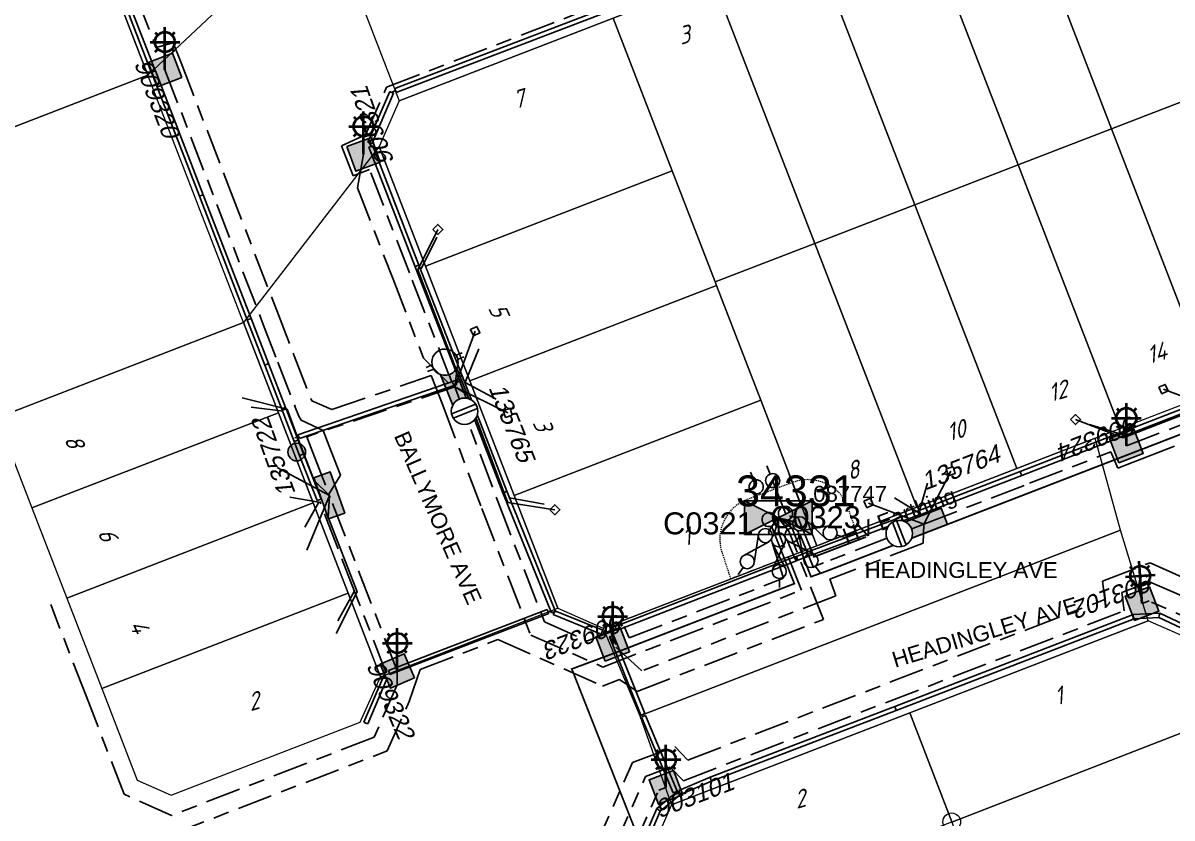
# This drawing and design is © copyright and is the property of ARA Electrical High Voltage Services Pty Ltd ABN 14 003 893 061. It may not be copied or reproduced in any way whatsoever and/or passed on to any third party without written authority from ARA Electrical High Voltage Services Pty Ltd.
# Model space of a CAD drawing. Header units: metres. Extents: x 310412 to 311596, y 6269899 to 6270937.
# Drawn here: x 310545.1 to 310675.7, y 6270097.6 to 6270187.9 of the extents above; entities that cross this region are included whole.
import ezdxf
from ezdxf.enums import TextEntityAlignment as Align

# ---------------------------------------------------------------- set-up
doc = ezdxf.new("R2010")
doc.units = ezdxf.units.M
for name, pattern in [('Cable Exist UG', [8.2, 4, -1.2, 1.8, -1.2]), ('HIDDEN', [0.375, 0.25, -0.125]), ('HIDDEN2', [0.1875, 0.125, -0.0625])]:
    doc.linetypes.add(name, pattern=pattern)
doc.layers.get('0').update_dxf_attribs({"color": 6})
for name, color, linetype, lineweight in [('Cadastre Land Parcels_SP_EXT', 9, 'Continuous', 5), ('Cadastre Other Property_SP_EXT', 9, 'HIDDEN', 5), ('Cadastre Roads_SP_EXT', 9, 'Continuous', 5)]:
    doc.layers.add(name, color=color, linetype=linetype, lineweight=lineweight)
for name, color, linetype in [('Duct_SP_EXT', 7, 'Continuous'), ('Equip_HV_EXT', 7, 'Continuous'), ('Equip_LV_EXT', 7, 'Continuous'), ('Equip_SP_SL_EXT', 7, 'Continuous'), ('Mains_HV_EXT', 7, 'Continuous'), ('Mains_LV_EXT', 7, 'Continuous'), ('Notes_HV_MISC', 7, 'Continuous'), ('Notes_LV_MISC', 7, 'Continuous'), ('Services_SP_EXT', 7, 'Continuous'), ('Sub_SP_EXT', 7, 'Continuous'), ('SupportsOH_SP_TR_HV_LV_SL_EXT', 7, 'Continuous'), ('SupportsUG_SP_LV_EXT', 7, 'Continuous'), ('SupportsUG_SP_LV_SL_EXT', 7, 'Continuous'), ('Trench_SP_EXT', 7, 'Continuous')]:
    doc.layers.add(name, color=color, linetype=linetype)
doc.styles.add('ARIAL', font='arial.ttf', dxfattribs={"height": 2})
doc.styles.add('COLUMN_LABEL', font='arial.ttf')
doc.styles.add('iecARIAL', font='arial.ttf', dxfattribs={"height": 2})
doc.styles.add('ISOCP ITALIC', font='isocp.shx', dxfattribs={"oblique": 20})
doc.styles.add('POLE_LABEL', font='arial.ttf')
doc.styles.get("Standard").update_dxf_attribs({"font": 'arial.ttf'})
doc.styles.add('SWITCH_LABEL', font='arial.ttf', dxfattribs={"height": 2.5})
doc.linetypes.add('Cable E UG', pattern='A,6,-0.5,["E",Standard,S=1.7,R=0,X=0.5,Y=-1],-2.9', length=9.4)

# ---------------------------------------------------------------- blocks, each defined once
blk = doc.blocks.new('SUB_PADMOUNT_EXT')
for points in [[(0, 0), (-3.84, 1.92), (-3.84, -1.92)], [(0, 0), (3.84, 1.92), (3.84, -1.92)]]:
    blk.add_hatch(color=256).paths.add_polyline_path(points)
for p, q in [((3.84, 1.92), (-3.84, -1.92)), ((-3.84, 1.92), (3.84, -1.92))]:
    blk.add_line(p, q)
blk.add_lwpolyline([(-3.84, -1.92), (3.84, -1.92), (3.84, 1.92), (-3.84, 1.92)], close=True)
for tag, height, flags, p in [('ASSET_NUM', 3.5, 8, (2, 2)), ('STREET_CODE', 0.2, 9, (1.5, 0)), ('CONSTRUCTED_VOLTAGE', 0.2, 9, (1.5, -0.2)), ('OPERATING_VOLTAGE', 0.2, 9, (1.5, -0.6)), ('ORIENTATION', 0.2, 9, (1.5, -0.8)), ('OWNED_BY', 0.2, 9, (1.5, -1)), ('OPERATED_BY', 0.2, 9, (1.5, -1.2)), ('NO_PHASES', 0.2, 9, (1.5, -0.4)), ('MAINTAINED_BY', 0.2, 9, (1.5, -1.4)), ('SECONDARY_VOLTAGE', 0.2, 9, (1.5, -1.6)), ('STATE', 0.2, 9, (1.5, -1.8)), ('SUBSTATION_TYPE', 0.2, 9, (1.5, -2.2)), ('PARENT', 0.2, 9, (1.5, -2)), ('USAGE', 0.2, 9, (1.5, -2.4)), ('LEGEND', 0.2, 9, (1.5, -2.6)), ('STREETNAME', 0.2, 9, (1.5, -3)), ('SUBURB', 0.2, 9, (1.5, -3.2)), ('Z', 0.2, 1, (1.5, -3.6)), ('LOCATION', 0.2, 9, (1.5, -2.8)), ('NOTES', 0.2, 9, (1.5, -3.4))]:
    blk.add_attdef(tag, text='', height=height, dxfattribs=dict(flags=flags)).set_placement(p, align=Align.MIDDLE_LEFT)
blk = doc.blocks.new('COLUMN_EXT')
blk.add_hatch(color=256).paths.add_polyline_path([(-1.49, 1.48), (-1.49, -1.49), (1.48, -1.49), (1.48, 1.48)])
blk.add_lwpolyline([(-1.49, -1.49), (1.48, -1.49), (1.48, 1.48), (-1.49, 1.48)], close=True)
at = {"style": 'COLUMN_LABEL', "oblique": 15, "flags": 8}
blk.add_attdef('ASSET_NUM', text='', height=2, rotation=180, dxfattribs=at).set_placement((2, 2), align=Align.MIDDLE_LEFT)
at = {"flags": 9}
for tag, style, p in [('STRUCTURE_PLANT_NUMBER', 'POLE_LABEL', (1.81, 0.03)), ('STREET_CODE', 'COLUMN_LABEL', (1.81, -0.2))]:
    blk.add_attdef(tag, text='', height=0.2, dxfattribs=dict(at, style=style)).set_placement(p, align=Align.MIDDLE_LEFT)
for tag, p in [('COLUMN_TYPE', (1.81, -0.4)), ('OWNED_BY', (1.81, -0.6)), ('STATE', (1.81, -0.8)), ('USAGE', (1.81, -1)), ('LEGEND', (1.81, -1.2)), ('LOCATION', (1.81, -1.4)), ('STREETNAME', (1.81, -1.6)), ('SUBURB', (1.81, -1.8)), ('NOTES', (1.81, -2))]:
    blk.add_attdef(tag, text='', height=0.2, dxfattribs=at).set_placement(p, align=Align.MIDDLE_LEFT)
at = {"flags": 1}
blk.add_attdef('Z', (1.81, -2.35), '', height=0.2, dxfattribs=at)
blk = doc.blocks.new('PILLAR_EXT')
blk.add_hatch(color=256).paths.add_polyline_path([(-2.475, 0.99), (-2.475, -0.99), (2.475, -0.99), (2.475, 0.99)])
blk.add_lwpolyline([(-2.475, -0.99), (2.475, -0.99), (2.475, 0.99), (-2.475, 0.99)], close=True)
at = {"style": 'ARIAL', "oblique": 15, "flags": 8}
blk.add_attdef('ASSET_NUM', (1.5, 3.5), '', height=2, dxfattribs=at)
for tag, p, flags in [('OWNED_BY', (0, -0.2), 9), ('STATE', (0, -0.4), 9), ('SUPPORT_TYPE', (0, -0.6), 9), ('USAGE', (0, -0.8), 9), ('LEGEND', (0, -1), 9), ('LOCATION', (0, -1.2), 9), ('NOTES', (0, -1.4), 9), ('STREETNAME', (0, -1.8), 9), ('SUBURB', (0, -2), 1), ('PARENT', (0, -1.6), 9)]:
    blk.add_attdef(tag, p, '', height=0.2, dxfattribs=dict(flags=flags))
blk = doc.blocks.new('SL_LANTERN_EXT')
at = {"lineweight": 40}
for p, q in [((-1.46, 5.68), (-1.06, 5.28)), ((0, 1.97), (0, 6.47)), ((1.46, 5.68), (1.06, 5.28)), ((-2.25, 4.22), (2.25, 4.22)), ((-1.46, 2.76), (-1.06, 3.16)), ((0, 0), (0, 2.72)), ((1.46, 2.76), (1.06, 3.16))]:
    blk.add_line(p, q, dxfattribs=at)
blk.add_circle((0, 4.22), 1.5, dxfattribs=at)
at = {"style": 'iecARIAL', "flags": 9}
blk.add_attdef('ASSET_NUM', (1.5, 1.5), '', height=2.5, dxfattribs=at)
for tag, p, height, flags in [('OPERATING_VOLTAGE', (0.98, -1.65), 0.2, 9), ('ORIENTATION', (0.98, -1.85), 0.2, 9), ('CONSTRUCTED_VOLTAGE', (0.98, -0.65), 0.2, 9), ('CONTROL_TYPE', (0.98, -0.85), 0.2, 9), ('LANTERN_PURPOSE', (0.98, -1.05), 0.2, 9), ('LANTERN_TYPE', (0.98, -1.25), 0.2, 9), ('NO_PHASES', (0.98, -1.45), 0.2, 9), ('LNUMBER', (2.18, -3.25), 2.5, 8), ('OWNED_BY', (0.98, -2.05), 0.2, 9), ('STATE', (0.98, -2.25), 0.2, 9), ('USAGE', (0.98, -2.45), 0.2, 9), ('CEXIST', (0.98, -2.65), 0.2, 9), ('CNEW', (0.98, -2.85), 0.2, 9), ('CNUMBER', (0.98, -3.05), 0.2, 9), ('CREMOVE', (0.98, -3.25), 0.2, 9), ('CREPLACE', (0.98, -3.45), 0.2, 9), ('LKINGHEIGHT', (0.98, -3.65), 0.2, 9), ('LBRACKET', (0.98, -3.85), 0.2, 9), ('LBRACKETVOCAB', (0.98, -4.05), 0.2, 9), ('LCATEGORY', (0.98, -4.25), 0.2, 9), ('LCHARGE1', (0.98, -4.45), 0.2, 9), ('LCHARGE1PERCENT', (0.98, -4.65), 0.2, 9), ('LCHARGE2', (0.98, -4.85), 0.2, 9), ('LCHARGE2PERCENT', (0.98, -5.05), 0.2, 9), ('LCHARGE3', (0.98, -5.25), 0.2, 9), ('LCHARGE3PERCENT', (0.98, -5.45), 0.2, 9), ('LEXIST', (0.98, -5.65), 0.2, 9), ('LLAMP', (0.98, -5.85), 0.2, 9), ('LLAMPVOCAB', (0.98, -6.05), 0.2, 9), ('LMAST', (0.98, -6.25), 0.2, 9), ('LMASTVOCAB', (0.98, -6.45), 0.2, 9), ('LNEW', (0.98, -6.65), 0.2, 9), ('LANTNUMBER', (0.98, -6.85), 0.2, 9), ('LOUTREACH', (0.98, -7.25), 0.2, 9), ('LOUTREACHVOCAB', (0.98, -7.45), 0.2, 9), ('LRATECODE', (0.98, -7.65), 0.2, 9), ('LREMOVE', (0.98, -7.85), 0.2, 9), ('LREPLACE', (0.98, -8.05), 0.2, 9), ('LTYPE', (0.98, -8.25), 0.2, 9), ('LTYPEVOCAB', (0.98, -8.45), 0.2, 9), ('LEGEND', (0.98, -8.65), 0.2, 9), ('LOCATION', (0.98, -8.85), 0.2, 9), ('STREETNAME', (0.98, -9.25), 0.2, 9), ('SUBURB', (0.98, -9.45), 0.2, 1), ('NOTES', (0.98, -9.05), 0.2, 9)]:
    blk.add_attdef(tag, p, '', height=height, dxfattribs=dict(flags=flags))
blk = doc.blocks.new('CCP_EXT')
at = {"flags": 9}
for tag, p in [('LEGEND', (0, -1.4)), ('STATE', (0, -1.8)), ('LIFE_SUPPORT', (0, -1.6)), ('NOTES', (0, -2))]:
    blk.add_attdef(tag, text='', height=0.2, dxfattribs=at).set_placement(p, align=Align.MIDDLE_LEFT)
blk.add_wipeout([(0, 0.57), (0.57, 0), (0, -0.57), (-0.57, 0)])
blk.add_lwpolyline([(-0.57, 0), (0, 0.57), (0.57, 0), (0, -0.57), (-0.57, 0)])
at = {"flags": 1}
blk.add_attdef('Z', (0, 0), '', height=0.2, dxfattribs=at)
at = {"flags": 9}
for tag, p in [('CCP_TYPE', (0, 0)), ('CONSTRUCTED_VOLTAGE', (0, -0.2)), ('OPERATING_VOLTAGE', (0, -0.6)), ('ORIENTATION', (0, -0.8)), ('OWNED_BY', (0, -1)), ('NO_PHASES', (0, -0.4)), ('USAGE', (0, -1.2))]:
    blk.add_attdef(tag, text='', height=0.2, dxfattribs=at).set_placement(p, align=Align.MIDDLE_LEFT)
blk = doc.blocks.new('POLE_EXT')
blk.add_hatch(color=256).paths.add_polyline_path([(-1, 0, 1), (1, 0, 1)])
blk.add_lwpolyline([(-1, 0, 1), (1, 0, 1)], format="xyb", close=True)
for tag, height, flags, p in [('pNumber', 2.5, 8, (-17.84, 2.07)), ('OWNED_BY', 0.2, 9, (1.35, -0.4)), ('SPECIAL_USE', 0.2, 9, (1.35, -0.8)), ('STATE', 0.2, 9, (1.35, -1)), ('cLV', 0.2, 9, (1.35, -1.4)), ('PARENT', 0.2, 9, (1.35, -0.6)), ('USAGE', 0.2, 9, (1.35, -1.2)), ('hDepth', 0.2, 9, (1.35, -1.6)), ('hDia', 0.2, 9, (1.35, -1.8)), ('cHV', 0.2, 9, (1.35, -2)), ('LBRACKET', 0.2, 9, (1.35, -2.2)), ('LExisting', 0.2, 9, (1.35, -2.4)), ('LANTNUMBER', 0.2, 9, (1.35, -2.6)), ('cLinedev', 0.2, 9, (1.35, -3.4)), ('pExisting', 0.2, 9, (1.35, -3.8)), ('LOther', 0.2, 9, (1.35, -2.8)), ('LRemove', 0.2, 9, (1.35, -3)), ('LEGEND', 0.2, 9, (1.35, -3.2)), ('LOCATION', 0.2, 9, (1.35, -3.6)), ('PFNUMBER', 0.2, 9, (1.35, -4)), ('pFooting', 0.2, 9, (1.35, -4.4)), ('pNew', 0.2, 9, (1.35, -4.6)), ('pRelocate', 0.2, 9, (1.35, -5)), ('pRemove', 0.2, 9, (1.35, -5.2)), ('NEWPFNUMBER', 0.2, 9, (1.35, -4.2)), ('pReplace', 0.2, 9, (1.35, -5.4)), ('pStay', 0.2, 9, (1.35, -5.6)), ('pType', 0.2, 9, (1.35, -5.8)), ('cspan', 0.2, 9, (1.35, -6)), ('STREETNAME', 0.2, 9, (1.35, -6.2)), ('SUBURB', 0.2, 9, (1.35, -6.4)), ('NOTES', 0.2, 9, (1.35, -6.6)), ('OPERATED_BY', 0.2, 9, (1.36, -7.01)), ('MAINTAINED_BY', 0.2, 9, (1.36, -6.81))]:
    blk.add_attdef(tag, text='', height=height, dxfattribs=dict(flags=flags)).set_placement(p, align=Align.MIDDLE_LEFT)
at = {"style": 'POLE_LABEL', "oblique": 15, "flags": 9}
blk.add_attdef('ASSET_NUM', text='', height=2, dxfattribs=at).set_placement((2, 2), align=Align.MIDDLE_LEFT)
at = {"style": 'POLE_LABEL', "flags": 9}
for tag, p in [('STRUCTURE_PLANT_NUMBER', (1.35, 0.03)), ('STREET_CODE', (1.35, -0.2))]:
    blk.add_attdef(tag, text='', height=0.2, dxfattribs=at).set_placement(p, align=Align.MIDDLE_LEFT)
at = {"flags": 1}
blk.add_attdef('Z', (1.35, -7.33), '', height=0.2, dxfattribs=at)
blk = doc.blocks.new('LV_UG_DFUSE_CLOSED_EXT')
for points in [[(1, 0), (0, 0)], [(5.04, 0.73), (2.16, -0.72)], [(5.05, -0.71), (2.16, 0.72)], [(6.2, 0.01), (7.2, 0.01)]]:
    blk.add_lwpolyline(points)
for centre in [(1.8, 0), (5.4, 0.01)]:
    blk.add_circle(centre, 0.8)
at = {"flags": 9}
for tag, p in [('ACTUAL_STATUS', (0, 0)), ('CONSTRUCTED_VOLTAGE', (0, -0.2)), ('OPERATING_VOLTAGE', (0, -0.6)), ('ORIENTATION', (0, -0.8)), ('STATE', (0, -1)), ('SWITCH_TYPE', (0, -1.2)), ('NO_PHASES', (0, -0.4)), ('USAGE', (0, -1.4)), ('NOTES', (0, -1.6))]:
    blk.add_attdef(tag, text='', height=0.2, dxfattribs=at).set_placement(p, align=Align.MIDDLE_LEFT)
at = {"flags": 1}
blk.add_attdef('Z', (0, 0), '', height=0.2, dxfattribs=at)
blk = doc.blocks.new('LV_UG_LINKS_OPEN_EXT')
for p, q in [((-0.25, 1.47), (-0.25, 2.22)), ((0.25, 1.47), (0.25, 2.22)), ((-0.25, -1.47), (-0.25, -2.22)), ((0.25, -1.47), (0.25, -2.22))]:
    blk.add_line(p, q)
at = {"flags": 9}
for tag, p in [('ACTUAL_STATUS', (0, 0)), ('CONSTRUCTED_VOLTAGE', (0, -0.2)), ('OPERATING_VOLTAGE', (0, -0.6)), ('ORIENTATION', (0, -0.8)), ('STATE', (0, -1)), ('SWITCH_TYPE', (0, -1.2)), ('NO_PHASES', (0, -0.4)), ('USAGE', (0, -1.4)), ('NOTES', (0, -1.6))]:
    blk.add_attdef(tag, text='', height=0.2, dxfattribs=at).set_placement(p, align=Align.MIDDLE_LEFT)
at = {"flags": 1}
blk.add_attdef('Z', (0, 0), '', height=0.2, dxfattribs=at)
blk.add_wipeout([(-0.25, 1.47), (-0.43, 1.43), (-0.61, 1.36), (-0.77, 1.28), (-0.93, 1.17), (-1.07, 1.05), (-1.19, 0.9), (-1.29, 0.75), (-1.38, 0.58), (-1.44, 0.4), (-1.48, 0.22), (-1.49, 0.03), (-1.49, -0.16), (-1.45, -0.34), (-1.4, -0.52), (-1.32, -0.69), (-1.23, -0.85), (-1.11, -1), (-0.98, -1.13), (-0.83, -1.24), (-0.66, -1.34), (-0.49, -1.41), (-0.31, -1.46), (-0.13, -1.49), (0.06, -1.49), (0.25, -1.47), (0.43, -1.43), (0.61, -1.36), (0.77, -1.28), (0.93, -1.17), (1.07, -1.05), (1.19, -0.9), (1.29, -0.75), (1.38, -0.58), (1.44, -0.4), (1.48, -0.22), (1.49, -0.03), (1.49, 0.16), (1.45, 0.34), (1.4, 0.52), (1.32, 0.69), (1.23, 0.85), (1.11, 1), (0.98, 1.13), (0.83, 1.24), (0.66, 1.34), (0.49, 1.41), (0.31, 1.46), (0.13, 1.49), (-0.06, 1.49)])
blk.add_lwpolyline([(0, -1.49, 1), (0, 1.49, 1)], format="xyb", close=True)
blk = doc.blocks.new('LV_UG_LINKS_CLOSED_EXT')
blk.add_wipeout([(-1.06, 1.06), (-1.18, 0.92), (-1.29, 0.76), (-1.37, 0.59), (-1.43, 0.42), (-1.48, 0.23), (-1.49, 0.05), (-1.49, -0.14), (-1.46, -0.33), (-1.41, -0.51), (-1.33, -0.68), (-1.24, -0.84), (-1.12, -0.99), (-0.99, -1.12), (-0.84, -1.24), (-0.68, -1.33), (-0.51, -1.41), (-0.33, -1.46), (-0.14, -1.49), (0.05, -1.49), (0.23, -1.48), (0.42, -1.43), (0.59, -1.37), (0.76, -1.29), (0.92, -1.18), (1.06, -1.06), (1.18, -0.92), (1.29, -0.76), (1.37, -0.59), (1.43, -0.42), (1.48, -0.23), (1.49, -0.05), (1.49, 0.14), (1.46, 0.33), (1.41, 0.51), (1.33, 0.68), (1.24, 0.84), (1.12, 0.99), (0.99, 1.12), (0.84, 1.24), (0.68, 1.33), (0.51, 1.41), (0.33, 1.46), (0.14, 1.49), (-0.05, 1.49), (-0.23, 1.48), (-0.42, 1.43), (-0.59, 1.37), (-0.76, 1.29), (-0.92, 1.18)])
for p, q in [((-0.25, -1.48), (-0.25, 1.48)), ((0.25, -1.48), (0.25, 1.48))]:
    blk.add_line(p, q)
blk.add_circle((0, 0), 1.5)
at = {"flags": 9}
for tag, p in [('ACTUAL_STATUS', (0, 0)), ('CONSTRUCTED_VOLTAGE', (0, -0.2)), ('OPERATING_VOLTAGE', (0, -0.6)), ('ORIENTATION', (0, -0.8)), ('STATE', (0, -1)), ('SWITCH_TYPE', (0, -1.2)), ('NO_PHASES', (0, -0.4)), ('USAGE', (0, -1.4)), ('NOTES', (0, -1.6))]:
    blk.add_attdef(tag, text='', height=0.2, dxfattribs=at).set_placement(p, align=Align.MIDDLE_LEFT)
at = {"flags": 1}
blk.add_attdef('Z', (0, 0), '', height=0.2, dxfattribs=at)
blk = doc.blocks.new('SWG_HOLEC_SU_EXT')
blk.add_line((1.8, -2), (5.8, -2))
for points in [[(1, 0), (0, 0)], [(6.6, 0), (7.6, 0)]]:
    blk.add_lwpolyline(points)
for points in [[(1.8, -0.8, 1), (1.8, 0.8, 1)], [(5.8, -0.8, 1), (5.8, 0.8, 1)]]:
    blk.add_lwpolyline(points, format="xyb", close=True)
at = {"style": 'SWITCH_LABEL', "flags": 8}
blk.add_attdef('ASSET_NUM', text='', height=2.5, rotation=179.9544, dxfattribs=at).set_placement((-2.4, 0), align=Align.MIDDLE_LEFT)
at = {"flags": 1}
blk.add_attdef('Z', (0, 0), '', height=0.2, dxfattribs=at)
at = {"flags": 9}
for tag, p in [('ACTUAL_STATUS', (0, -0.4)), ('CONSTRUCTED_VOLTAGE', (0, -0.6)), ('OPERATING_VOLTAGE', (0, -1)), ('ORIENTATION', (0, -1.2)), ('OWNED_BY', (0, -1.4)), ('NO_PHASES', (0, -0.8)), ('STATE', (0, -1.8)), ('SWITCH_TYPE', (0, -2)), ('STREETNAME', (0, -2.6)), ('PARENT', (0, -1.6)), ('USAGE', (0, -2.2)), ('LOCATION', (0, -2.4)), ('SUBURB', (0, -2.8)), ('NOTES', (0, -3))]:
    blk.add_attdef(tag, text='', height=0.2, dxfattribs=at).set_placement(p, align=Align.MIDDLE_LEFT)
at = {"style": 'SWITCH_LABEL', "flags": 9}
blk.add_attdef('STREET_CODE', text='', height=0.2, dxfattribs=at).set_placement((0, -0.2), align=Align.MIDDLE_LEFT)
blk = doc.blocks.new('Err_Circle')
at = {"color": 1}
blk.add_circle((0, 0), 1, dxfattribs=at)
for tag, p in [('ERR_NUMBER', (-1.12, -1.55)), ('ERR_TYPE', (-1.14, -2.45))]:
    blk.add_attdef(tag, p, '', height=0.5, dxfattribs=at)

msp = doc.modelspace()

# ---------------------------------------------------------------- linework, layer by layer
at = {"layer": 'Cadastre Land Parcels_SP_EXT', "linetype": 'Continuous'}
for points in [[(310559.32, 6270181.96), (310541.34, 6270228.42), (310478.36, 6270204.09), (310496.34, 6270157.61), (310559.32, 6270181.96)], [(310680.56, 6270180.42), (310668.98, 6270210.38), (310657.24, 6270205.84), (310668.82, 6270175.88), (310680.56, 6270180.42)], [(310668.82, 6270175.88), (310657.24, 6270205.84), (310646.62, 6270201.74), (310658.2, 6270171.78), (310668.82, 6270175.88)], [(310658.2, 6270171.78), (310646.62, 6270201.74), (310634.89, 6270197.2), (310646.47, 6270167.24), (310658.2, 6270171.78)], [(310646.47, 6270167.24), (310634.89, 6270197.2), (310623.52, 6270192.81), (310635.11, 6270162.85), (310646.47, 6270167.24)], [(310635.11, 6270162.85), (310623.52, 6270192.81), (310612.18, 6270188.43), (310618.88, 6270171.11), (310623.76, 6270158.47), (310635.11, 6270162.85)], [(310618.88, 6270171.11), (310612.18, 6270188.43), (310587.89, 6270179.04), (310585.6, 6270173.87), (310590.86, 6270160.28), (310618.88, 6270171.11)], [(310570.18, 6270153.87), (310559.32, 6270181.96), (310496.34, 6270157.61), (310507.2, 6270129.53), (310570.18, 6270153.87)], [(310690.11, 6270149.68), (310692.14, 6270150.47), (310680.56, 6270180.42), (310668.82, 6270175.88), (310680.4, 6270145.93), (310690.11, 6270149.68)], [(310680.4, 6270145.93), (310668.82, 6270175.88), (310658.2, 6270171.78), (310669.78, 6270141.83), (310680.4, 6270145.93)], [(310666.94, 6270140.73), (310669.78, 6270141.83), (310658.2, 6270171.78), (310646.47, 6270167.24), (310658.05, 6270137.29), (310666.94, 6270140.73)], [(310623.91, 6270158.08), (310623.76, 6270158.47), (310618.88, 6270171.11), (310590.86, 6270160.28), (310595.9, 6270147.25), (310623.91, 6270158.08)], [(310658.05, 6270137.29), (310646.47, 6270167.24), (310635.11, 6270162.85), (310646.68, 6270132.9), (310658.05, 6270137.29)], [(310646.68, 6270132.9), (310635.11, 6270162.85), (310623.76, 6270158.47), (310623.91, 6270158.08), (310628.95, 6270145.05), (310635.34, 6270128.51), (310646.68, 6270132.9)], [(310628.95, 6270145.05), (310623.91, 6270158.08), (310595.9, 6270147.25), (310600.94, 6270134.22), (310628.95, 6270145.05)], [(310574.15, 6270143.62), (310570.18, 6270153.87), (310542.18, 6270143.05), (310546.15, 6270132.8), (310574.15, 6270143.62)], [(310635.34, 6270128.51), (310628.95, 6270145.05), (310600.94, 6270134.22), (310605.89, 6270121.42), (310611.07, 6270119.13), (310635.34, 6270128.51)], [(310578.11, 6270133.37), (310574.15, 6270143.62), (310546.15, 6270132.8), (310550.11, 6270122.55), (310578.11, 6270133.37)], [(310582.08, 6270123.11), (310578.11, 6270133.37), (310550.11, 6270122.55), (310554.08, 6270112.29), (310582.08, 6270123.11)], [(310583.45, 6270108.46), (310585.74, 6270113.63), (310582.08, 6270123.11), (310554.08, 6270112.29), (310558.11, 6270101.88), (310561.99, 6270100.16), (310583.45, 6270108.46)], [(310681.46, 6270109.06), (310678.15, 6270117.69), (310672.98, 6270119.99), (310645.91, 6270109.53), (310650.65, 6270097.15), (310650.66, 6270097.12), (310681.46, 6270109.06)], [(310650.65, 6270097.15), (310645.91, 6270109.53), (310618.83, 6270099.06), (310616.53, 6270093.89), (310619.85, 6270085.22), (310650.65, 6270097.15)], [(310685.9, 6270097.48), (310681.46, 6270109.06), (310650.66, 6270097.12), (310655.03, 6270085.72), (310655.08, 6270085.61), (310685.9, 6270097.48)]]:
    msp.add_lwpolyline(points, close=True, dxfattribs=at)
at = {"layer": 'Cadastre Other Property_SP_EXT', "linetype": 'HIDDEN2'}
msp.add_lwpolyline([(310625.53, 6270124.76), (310639.82, 6270130.22), (310638.57, 6270133.58), (310638.57, 6270133.58, 0.361777), (310632.59, 6270135.71), (310632.59, 6270135.71), (310627.25, 6270133.7), (310627.25, 6270133.7, 0.379867), (310624.5, 6270127.9), (310624.5, 6270127.9), (310625.53, 6270124.76)], format="xyb", close=True, dxfattribs=at)
at = {"layer": 'Cadastre Roads_SP_EXT', "linetype": 'Continuous'}
for points in [[(310576.3, 6270197.92), (310566.16, 6270224.14), (310556.01, 6270250.38), (310536.25, 6270241.57), (310541.34, 6270228.42), (310559.32, 6270181.96), (310576.3, 6270197.92)], [(310645.91, 6270109.53), (310672.98, 6270119.99), (310669.84, 6270130.28), (310615.21, 6270109.17), (310618.83, 6270099.06), (310645.91, 6270109.53)]]:
    msp.add_lwpolyline(points, close=True, dxfattribs=at)
msp.add_lwpolyline([(310684.94, 6270235.62), (310673.5, 6270231.2), (310663.05, 6270227.16), (310650.82, 6270222.43), (310638.29, 6270217.59), (310627.84, 6270213.55), (310616.62, 6270209.21), (310605.39, 6270204.87), (310593.95, 6270200.45), (310581.48, 6270195.63), (310587.89, 6270179.04), (310612.18, 6270188.43), (310612.18, 6270188.43), (310623.52, 6270192.81), (310634.89, 6270197.2), (310646.62, 6270201.74), (310657.24, 6270205.84), (310668.98, 6270210.38), (310680.58, 6270214.86)], dxfattribs=at)
at = {"layer": 'Duct_SP_EXT'}
for p, q in [((310559.68, 6270182.43), (310541.75, 6270228.76)), ((310560.12, 6270182.6), (310542.2, 6270228.93)), ((310587.37, 6270180.45), (310623.31, 6270194.19)), ((310587.55, 6270180), (310623.48, 6270193.74)), ((310559.68, 6270182.43), (310559.9, 6270182.52)), ((310559.68, 6270182.43), (310559.9, 6270182.52)), ((310559.74, 6270182.27), (310559.68, 6270182.43)), ((310559.74, 6270182.27), (310559.96, 6270182.36)), ((310565.18, 6270168.21), (310559.74, 6270182.27)), ((310560.12, 6270182.6), (310559.9, 6270182.52)), ((310560.12, 6270182.6), (310559.9, 6270182.52)), ((310560.19, 6270182.45), (310559.96, 6270182.36)), ((310560.19, 6270182.45), (310560.12, 6270182.6)), ((310565.62, 6270168.38), (310560.19, 6270182.45)), ((310584.33, 6270174.35), (310586.8, 6270180.09)), ((310584.77, 6270174.16), (310587.24, 6270179.9)), ((310586.8, 6270180.09), (310587.02, 6270179.99)), ((310587.24, 6270179.9), (310587.02, 6270179.99)), ((310587.37, 6270180.45), (310587.46, 6270180.23)), ((310587.55, 6270180), (310587.46, 6270180.23)), ((310584.33, 6270174.35), (310584.55, 6270174.25)), ((310584.43, 6270173.77), (310584.65, 6270173.85)), ((310589.68, 6270160.2), (310584.43, 6270173.77)), ((310584.77, 6270174.16), (310584.55, 6270174.25)), ((310584.88, 6270173.94), (310584.65, 6270173.85)), ((310590.12, 6270160.38), (310584.88, 6270173.94)), ((310565.18, 6270168.21), (310565.4, 6270168.3)), ((310570.61, 6270154.15), (310565.18, 6270168.21)), ((310565.62, 6270168.38), (310565.4, 6270168.3)), ((310571.06, 6270154.32), (310565.62, 6270168.38)), ((310589.68, 6270160.2), (310589.9, 6270160.29)), ((310589.68, 6270160.2), (310589.9, 6270160.29)), ((310590.12, 6270160.38), (310589.9, 6270160.29)), ((310590.12, 6270160.38), (310589.9, 6270160.29)), ((310570.61, 6270154.15), (310570.84, 6270154.23)), ((310572.6, 6270149.02), (310570.61, 6270154.15)), ((310571.06, 6270154.32), (310570.84, 6270154.23)), ((310573.05, 6270149.19), (310571.06, 6270154.32)), ((310572.6, 6270149.02), (310572.82, 6270149.1)), ((310574.53, 6270144.03), (310572.6, 6270149.02)), ((310573.05, 6270149.19), (310572.82, 6270149.1)), ((310574.97, 6270144.21), (310573.05, 6270149.19)), ((310574.53, 6270144.03), (310574.75, 6270144.12)), ((310574.53, 6270144.03), (310574.75, 6270144.12)), ((310574.58, 6270143.89), (310574.53, 6270144.03)), ((310574.58, 6270143.89), (310574.81, 6270143.97)), ((310575.96, 6270140.34), (310574.58, 6270143.89)), ((310574.97, 6270144.21), (310574.75, 6270144.12)), ((310574.97, 6270144.21), (310574.75, 6270144.12)), ((310575.03, 6270144.06), (310574.81, 6270143.97)), ((310575.03, 6270144.06), (310574.97, 6270144.21)), ((310576.4, 6270140.51), (310575.03, 6270144.06)), ((310576.4, 6270140.51), (310576.18, 6270140.42)), ((310576.4, 6270140.51), (310576.18, 6270140.42)), ((310576.38, 6270141.12), (310576.46, 6270140.89)), ((310577.02, 6270138.93), (310576.4, 6270140.51)), ((310576.54, 6270140.67), (310576.46, 6270140.89)), ((310669.94, 6270141.4), (310658.44, 6270136.95)), ((310670.11, 6270140.95), (310658.61, 6270136.5)), ((310670.1, 6270141.46), (310669.94, 6270141.4)), ((310669.94, 6270141.4), (310669.94, 6270141.4)), ((310669.94, 6270141.4), (310670.02, 6270141.17)), ((310669.94, 6270141.4), (310670.02, 6270141.17)), ((310670.11, 6270140.95), (310670.02, 6270141.17)), ((310670.11, 6270140.95), (310670.02, 6270141.17)), ((310670.1, 6270141.46), (310670.19, 6270141.23)), ((310670.1, 6270141.46), (310670.19, 6270141.23)), ((310670.27, 6270141.01), (310670.11, 6270140.95)), ((310670.11, 6270140.95), (310670.11, 6270140.95)), ((310670.27, 6270141.01), (310670.19, 6270141.23)), ((310670.27, 6270141.01), (310670.19, 6270141.23)), ((310575.96, 6270140.34), (310576.18, 6270140.42)), ((310575.96, 6270140.34), (310576.18, 6270140.42)), ((310576.57, 6270138.76), (310575.96, 6270140.34)), ((310576.57, 6270138.76), (310576.79, 6270138.85)), ((310578.55, 6270133.63), (310576.57, 6270138.76)), ((310577.02, 6270138.93), (310576.79, 6270138.85)), ((310579, 6270133.8), (310577.02, 6270138.93)), ((310658.44, 6270136.95), (310658.52, 6270136.73)), ((310658.61, 6270136.5), (310658.52, 6270136.73)), ((310599.67, 6270134.51), (310599.89, 6270134.6)), ((310599.67, 6270134.51), (310599.89, 6270134.6)), ((310600.11, 6270134.69), (310599.89, 6270134.6)), ((310600.11, 6270134.69), (310599.89, 6270134.6)), ((310578.55, 6270133.63), (310578.78, 6270133.72)), ((310579, 6270133.8), (310578.78, 6270133.72)), ((310646.79, 6270132.48), (310646.88, 6270132.26)), ((310646.84, 6270132.47), (310646.82, 6270132.47)), ((310646.82, 6270132.47), (310646.91, 6270132.24)), ((310646.84, 6270132.47), (310646.84, 6270132.47)), ((310646.84, 6270132.47), (310646.93, 6270132.25)), ((310646.84, 6270132.47), (310646.93, 6270132.25)), ((310646.96, 6270132.03), (310646.88, 6270132.26)), ((310647, 6270132.02), (310646.91, 6270132.24)), ((310647.01, 6270132.03), (310646.93, 6270132.25)), ((310647.01, 6270132.03), (310646.93, 6270132.25)), ((310647.01, 6270132.03), (310647, 6270132.02)), ((310647.01, 6270132.03), (310647.01, 6270132.03)), ((310634.13, 6270127.73), (310633.01, 6270127.3)), ((310634.13, 6270127.73), (310634.22, 6270127.51)), ((310634.3, 6270127.28), (310634.22, 6270127.51)), ((310632.83, 6270127.23), (310612.4, 6270119.34)), ((310633, 6270126.78), (310612.58, 6270118.89)), ((310632.83, 6270127.23), (310632.92, 6270127)), ((310633.01, 6270127.3), (310632.84, 6270127.23)), ((310632.84, 6270127.23), (310632.93, 6270127.01)), ((310633, 6270126.78), (310632.92, 6270127)), ((310633.02, 6270126.79), (310632.93, 6270127.01)), ((310633.01, 6270127.3), (310633.01, 6270127.3)), ((310633.01, 6270127.3), (310633.1, 6270127.07)), ((310633.01, 6270127.3), (310633.1, 6270127.07)), ((310633.18, 6270126.85), (310633.02, 6270126.79)), ((310633.18, 6270126.85), (310633.1, 6270127.07)), ((310633.18, 6270126.85), (310633.1, 6270127.07)), ((310634.3, 6270127.28), (310633.18, 6270126.85)), ((310633.18, 6270126.85), (310633.18, 6270126.85)), ((310586.65, 6270114.33), (310604.7, 6270121.27)), ((310604.7, 6270121.27), (310604.79, 6270121.04)), ((310604.88, 6270120.82), (310604.79, 6270121.04)), ((310605.18, 6270120.87), (310605.4, 6270120.96)), ((310605.39, 6270120.68), (310605.48, 6270120.9)), ((310605.62, 6270121.05), (310605.4, 6270120.96)), ((310605.57, 6270121.13), (310605.48, 6270120.9)), ((310611, 6270118.9), (310605.57, 6270121.13)), ((310586.82, 6270113.89), (310604.88, 6270120.82)), ((310610.81, 6270118.46), (310605.39, 6270120.68)), ((310671.19, 6270120.67), (310644.18, 6270110.24)), ((310671.36, 6270120.22), (310644.35, 6270109.79)), ((310671.19, 6270120.67), (310671.27, 6270120.45)), ((310674.28, 6270120.84), (310671.26, 6270120.68)), ((310671.26, 6270120.68), (310671.27, 6270120.45)), ((310671.28, 6270120.21), (310671.27, 6270120.45)), ((310671.36, 6270120.22), (310671.27, 6270120.45)), ((310674.19, 6270120.35), (310671.28, 6270120.21)), ((310674.19, 6270120.35), (310674.23, 6270120.59)), ((310677.98, 6270118.58), (310674.19, 6270120.35)), ((310674.28, 6270120.84), (310674.23, 6270120.59)), ((310678.32, 6270118.96), (310674.28, 6270120.84)), ((310610.81, 6270118.46), (310610.9, 6270118.68)), ((310611, 6270118.9), (310610.9, 6270118.68)), ((310612.23, 6270118.34), (310612, 6270118.25)), ((310612.23, 6270118.34), (310615.78, 6270109.44)), ((310612.4, 6270119.34), (310612.49, 6270119.11)), ((310612.58, 6270118.89), (310612.49, 6270119.11)), ((310611.78, 6270118.16), (310612, 6270118.25)), ((310611.78, 6270118.16), (310615.34, 6270109.26)), ((310583.86, 6270108.47), (310586.09, 6270113.65)), ((310584.3, 6270108.28), (310586.53, 6270113.46)), ((310586.09, 6270113.65), (310586.31, 6270113.55)), ((310586.53, 6270113.46), (310586.31, 6270113.55)), ((310586.65, 6270114.33), (310586.73, 6270114.11)), ((310586.82, 6270113.89), (310586.73, 6270114.11)), ((310615.34, 6270109.26), (310615.56, 6270109.35)), ((310615.42, 6270109.03), (310615.65, 6270109.13)), ((310615.78, 6270109.44), (310615.56, 6270109.35)), ((310615.87, 6270109.22), (310615.65, 6270109.13)), ((310619.45, 6270100.61), (310615.87, 6270109.22)), ((310644.18, 6270110.24), (310623.19, 6270102.2)), ((310644.35, 6270109.79), (310623.37, 6270101.75)), ((310644.18, 6270110.24), (310644.26, 6270110.01)), ((310644.35, 6270109.79), (310644.26, 6270110.01)), ((310583.86, 6270108.47), (310584.08, 6270108.37)), ((310584.3, 6270108.28), (310584.08, 6270108.37)), ((310619, 6270100.43), (310615.42, 6270109.03)), ((310623.19, 6270102.2), (310619.65, 6270100.71)), ((310623.37, 6270101.75), (310619.83, 6270100.26)), ((310623.19, 6270102.2), (310623.28, 6270101.97)), ((310623.37, 6270101.75), (310623.28, 6270101.97)), ((310619.59, 6270100.67), (310617.15, 6270098.65)), ((310619.89, 6270100.3), (310617.54, 6270098.35)), ((310619, 6270100.43), (310619.22, 6270100.52)), ((310619.45, 6270100.61), (310619.22, 6270100.52)), ((310619.59, 6270100.67), (310619.74, 6270100.49)), ((310619.65, 6270100.71), (310619.74, 6270100.49)), ((310619.89, 6270100.3), (310619.74, 6270100.49)), ((310619.83, 6270100.26), (310619.74, 6270100.49)), ((310617.15, 6270098.65), (310615.6, 6270095.05)), ((310617.54, 6270098.35), (310616.08, 6270094.94)), ((310617.15, 6270098.65), (310617.35, 6270098.5)), ((310617.54, 6270098.35), (310617.35, 6270098.5))]:
    msp.add_line(p, q, dxfattribs=at)
at = {"layer": 'Mains_LV_EXT', "linetype": 'Cable Exist UG'}
for points in [[(310647.49, 6270130.97), (310643.41, 6270129.39), (310643.41, 6270129.39), (310636.1, 6270126.57), (310634.91, 6270126.11), (310632.83, 6270131.21), (310630.94, 6270131.69)], [(310622.76, 6270088.67), (310612.92, 6270086.76), (310612.92, 6270086.76), (310610.07, 6270094.15), (310614.39, 6270103.87), (310619.18, 6270105.69), (310620.68, 6270104.16), (310668.06, 6270122.41), (310667.79, 6270124.49), (310673.18, 6270126.57), (310682.89, 6270122.25), (310683.59, 6270120.43), (310688.99, 6270122.45), (310688.99, 6270122.45), (310693.73, 6270109.75), (310697.67, 6270111.2), (310696.27, 6270114.72)], [(310622.76, 6270088.67), (310614.64, 6270087.81), (310614.64, 6270087.81), (310612.23, 6270094.09), (310615.88, 6270102.29), (310618.67, 6270103.35), (310620.17, 6270101.82), (310620.17, 6270101.82), (310670.24, 6270121.11), (310669.97, 6270123.19), (310669.97, 6270123.19), (310673.12, 6270124.4), (310678.69, 6270121.98), (310687.79, 6270098.28)]]:
    msp.add_lwpolyline(points, dxfattribs=at)
at = {"layer": 'Notes_HV_MISC', "linetype": 'Cable Exist UG', "const_width": 0.2}
msp.add_lwpolyline([(310631.02, 6270131.68), (310630.5, 6270129.92), (310632.77, 6270124.2), (310632.77, 6270124.2), (310612.2, 6270116.26), (310607.49, 6270114.51), (310614.55, 6270096.58), (310617.63, 6270088.53), (310622.15, 6270090.44), (310622.76, 6270088.67)], dxfattribs=at)
at = {"layer": 'Notes_HV_MISC', "linetype": 'Cable E UG', "const_width": 0.2}
for points in [[(310632.21, 6270131.85), (310633.19, 6270131.69), (310635.01, 6270127.24), (310638.69, 6270128.65)], [(310638.69, 6270128.65), (310640.92, 6270129.51)]]:
    msp.add_lwpolyline(points, dxfattribs=at)
at = {"layer": 'Notes_LV_MISC', "linetype": 'Cable Exist UG'}
for points in [[(310561.26, 6270182.56), (310572.44, 6270153.65), (310572.44, 6270153.65), (310574.09, 6270149.37), (310576.08, 6270144.24), (310576.47, 6270143.22), (310576.73, 6270142.78), (310576.73, 6270142.78), (310579.24, 6270141.61), (310579.24, 6270141.61), (310579.93, 6270139.83), (310581.21, 6270136.51), (310579.9, 6270134.35)], [(310670.49, 6270139.85), (310681, 6270143.91)], [(310587.66, 6270114.28), (310579.95, 6270134.22)], [(310647.49, 6270130.97), (310647.39, 6270128.8), (310647.39, 6270128.8), (310636.82, 6270124.7), (310637.49, 6270122.83), (310637.49, 6270122.83), (310615.45, 6270114.3), (310612.12, 6270117.3)], [(310687.79, 6270098.28), (310689.68, 6270099.01), (310689.68, 6270099.01), (310682.28, 6270118.24), (310679.75, 6270119.27), (310673.07, 6270122.24), (310672.27, 6270121.93)], [(310587.66, 6270114.28), (310587.65, 6270112.69), (310587.65, 6270112.69), (310585.03, 6270106.76), (310562.03, 6270097.88), (310556.63, 6270100.27), (310552.3, 6270111.47), (310548.29, 6270121.82)], [(310618.01, 6270084.6), (310614.4, 6270094.04), (310617.37, 6270100.73), (310618.18, 6270101.05)]]:
    msp.add_lwpolyline(points, dxfattribs=at)
at = {"layer": 'Services_SP_EXT'}
for points in [[(310579.95, 6270134.22), (310578.23, 6270135.91), (310578.23, 6270135.91), (310577.13, 6270138.75), (310576.44, 6270140.52), (310575.14, 6270144.01), (310570.04, 6270145.29)], [(310579.95, 6270134.22), (310574.03, 6270137.41)], [(310579.95, 6270134.22), (310577.4, 6270127.99)], [(310579.95, 6270134.22), (310579.83, 6270131.77), (310579.83, 6270131.77), (310583.12, 6270123.27), (310580.72, 6270118.54)]]:
    msp.add_lwpolyline(points, dxfattribs=at)
at = {"layer": 'Trench_SP_EXT', "linetype": 'Cable Exist UG'}
for points in [[(310587.02, 6270179.99), (310587.46, 6270180.23)], [(310584.65, 6270173.85), (310584.57, 6270174.4)], [(310596.92, 6270150.89), (310595.37, 6270147.04), (310599.03, 6270145.09)], [(310594.36, 6270147.05), (310594.96, 6270147.24)], [(310571.06, 6270144.24), (310574.75, 6270143.79)], [(310666.32, 6270142.28), (310669.98, 6270141.16)], [(310576.46, 6270140.89), (310576.04, 6270140.76)], [(310644.16, 6270133.94), (310646.91, 6270132.24), (310647.91, 6270135.62)], [(310577.15, 6270130.63), (310578.74, 6270133.47), (310575.47, 6270134.04)], [(310582.82, 6270123.29), (310580.84, 6270128.42), (310578.85, 6270133.55)], [(310631.9, 6270129.22), (310632.86, 6270126.98)], [(310582.78, 6270123.32), (310580.9, 6270119.96)], [(310586.41, 6270114.05), (310582.82, 6270123.29)], [(310604.89, 6270121), (310605.26, 6270121.1)], [(310610.96, 6270118.74), (310611.29, 6270118.62), (310612.49, 6270119.11)], [(310612.48, 6270117.27), (310611.91, 6270118.72)]]:
    msp.add_lwpolyline(points, dxfattribs=at)

# ---------------------------------------------------------------- block references
at = {"layer": 'Cadastre Land Parcels_SP_EXT', "linetype": 'Continuous'}
msp.add_blockref('Err_Circle', (310650.65, 6270097.15), dxfattribs=at).add_auto_attribs({'ERR_NUMBER': 'GIS_ERR_228', 'ERR_TYPE': 'P2'})
at = {"layer": 'Equip_HV_EXT'}
ref = msp.add_blockref('SWG_HOLEC_SU_EXT', (310630.55, 6270129.8), dxfattribs=dict(at, rotation=111.3119231082301))
ref.add_attrib('ASSET_NUM', 'C0321', dxfattribs={"layer": '0', "height": 2.5, "style": 'SWITCH_LABEL'}).set_placement((310628.15, 6270131.05), align=Align.MIDDLE_RIGHT)
at = {"layer": 'Equip_LV_EXT'}
for p, rotation in [((310630.51, 6270131.13), 234.98762406605), ((310631.41, 6270131.13), 306.9876239363137), ((310631.66, 6270131.53), 342.9876237933473), ((310630.95, 6270130.98), 270.9876241254646)]:
    msp.add_blockref('LV_UG_DFUSE_CLOSED_EXT', p, dxfattribs=dict(at, rotation=rotation))
at = {"layer": 'Equip_SP_SL_EXT', "xscale": 0.75, "yscale": 0.75, "zscale": 0.75}
for p in [(310561.26, 6270182.56), (310583.84, 6270172.97), (310670.49, 6270139.85), (310612.14, 6270117.31), (310587.66, 6270114.28), (310618.18, 6270101.05)]:
    msp.add_blockref('SL_LANTERN_EXT', p, dxfattribs=at)
at = {"layer": 'Equip_SP_SL_EXT', "xscale": 0.75, "yscale": 0.75, "zscale": 0.75, "rotation": 3.692291552415381}
msp.add_blockref('SL_LANTERN_EXT', (310672.27, 6270121.93), dxfattribs=at)
at = {"layer": 'Notes_HV_MISC'}
msp.add_blockref('POLE_EXT', (310576.24, 6270139.15), dxfattribs=at)
at = {"layer": 'Sub_SP_EXT'}
ref = msp.add_blockref('SUB_PADMOUNT_EXT', (310630.94, 6270131.69), dxfattribs=at)
ref.add_attrib('ASSET_NUM', '34331', dxfattribs={"layer": '0', "height": 3.5}).set_placement((310632.94, 6270131.94), align=Align.BOTTOM_CENTER)
at = {"layer": 'SupportsOH_SP_TR_HV_LV_SL_EXT'}
msp.add_blockref('POLE_EXT', (310576.24, 6270139.15), dxfattribs=at)
at = {"layer": 'SupportsUG_SP_LV_EXT'}
ref = msp.add_blockref('PILLAR_EXT', (310594.19, 6270146.57), dxfattribs=dict(at, rotation=291.7937485181125))
ref.add_attrib('ASSET_NUM', '135765', (310598, 6270146.48), dxfattribs={"layer": '0', "height": 2, "rotation": 291.7937, "style": 'ARIAL', "oblique": 15})
ref = msp.add_blockref('PILLAR_EXT', (310579.95, 6270134.22), dxfattribs=dict(at, rotation=109.687556934063))
ref.add_attrib('ASSET_NUM', '135722', (310576.15, 6270134.45), dxfattribs={"layer": '0', "height": 2, "rotation": 109.6876, "style": 'ARIAL', "oblique": 15})
ref = msp.add_blockref('PILLAR_EXT', (310647.49, 6270130.97), dxfattribs=dict(at, rotation=21.12058504828106))
ref.add_attrib('ASSET_NUM', '135764', (310647.63, 6270134.77), dxfattribs={"layer": '0', "height": 2, "rotation": 21.1206, "style": 'ARIAL', "oblique": 15})
at = {"layer": 'SupportsUG_SP_LV_SL_EXT'}
ref = msp.add_blockref('COLUMN_EXT', (310561.26, 6270182.56), dxfattribs=dict(at, rotation=111.1343127130536))
ref.add_attrib('ASSET_NUM', '909320', dxfattribs={"layer": '0', "height": 2, "rotation": 291.1343, "style": 'COLUMN_LABEL', "oblique": 15}).set_placement((310558.67, 6270183.7), align=Align.MIDDLE_LEFT)
ref = msp.add_blockref('COLUMN_EXT', (310583.84, 6270172.97), dxfattribs=dict(at, rotation=289.7393421242937))
ref.add_attrib('ASSET_NUM', '909321', dxfattribs={"layer": '0', "height": 2, "rotation": 109.7393, "style": 'COLUMN_LABEL', "oblique": 15}).set_placement((310586.4, 6270171.77), align=Align.MIDDLE_LEFT)
ref = msp.add_blockref('COLUMN_EXT', (310670.49, 6270139.85), dxfattribs=dict(at, rotation=21.12057645221456))
ref.add_attrib('ASSET_NUM', '909324', dxfattribs={"layer": '0', "height": 2, "rotation": 201.1206, "style": 'COLUMN_LABEL', "oblique": 15}).set_placement((310671.63, 6270142.44), align=Align.MIDDLE_LEFT)
ref = msp.add_blockref('COLUMN_EXT', (310672.27, 6270121.93), dxfattribs=dict(at, rotation=20.65396252593114))
ref.add_attrib('ASSET_NUM', '903102', dxfattribs={"layer": '0', "height": 2, "rotation": 200.654, "style": 'COLUMN_LABEL', "oblique": 15}).set_placement((310673.44, 6270124.51), align=Align.MIDDLE_LEFT)
ref = msp.add_blockref('COLUMN_EXT', (310612.14, 6270117.31), dxfattribs=dict(at, rotation=21.12063364315759))
ref.add_attrib('ASSET_NUM', '909323', dxfattribs={"layer": '0', "height": 2, "rotation": 201.1206, "style": 'COLUMN_LABEL', "oblique": 15}).set_placement((310613.29, 6270119.9), align=Align.MIDDLE_LEFT)
ref = msp.add_blockref('COLUMN_EXT', (310587.66, 6270114.28), dxfattribs=dict(at, rotation=113.3765608045539))
ref.add_attrib('ASSET_NUM', '909322', dxfattribs={"layer": '0', "height": 2, "rotation": 293.3766, "style": 'COLUMN_LABEL', "oblique": 15}).set_placement((310585.03, 6270115.33), align=Align.MIDDLE_LEFT)
ref = msp.add_blockref('COLUMN_EXT', (310618.18, 6270101.05), dxfattribs=dict(at, rotation=201.1244468660353))
ref.add_attrib('ASSET_NUM', '903101', dxfattribs={"layer": '0', "height": 2, "rotation": 21.1244, "style": 'COLUMN_LABEL', "oblique": 15}).set_placement((310617.03, 6270098.46), align=Align.MIDDLE_LEFT)

# ---------------------------------------------------------------- texts
at = {"layer": 'Cadastre Land Parcels_SP_EXT', "style": 'ISOCP ITALIC', "oblique": 20}
for s, rotation, p in [('3', 16.9196, (310619.88, 6270185.38)), ('7', 16.9202, (310601.06, 6270178.1)), ('5', 293.5465, (310597.95, 6270155.53)), ('14', 16.9179, (310673.07, 6270149.12)), ('12', 16.9203, (310661.89, 6270144.8)), ('3', 293.5428, (310602.99, 6270142.5)), ('10', 16.9207, (310650.34, 6270140.33)), ('8', 293.4679, (310549.77, 6270140.65)), ('8', 16.9207, (310638.99, 6270135.94)), ('1', 16.9211, (310620.28, 6270128.42)), ('6', 293.5704, (310553.58, 6270130.02)), ('4', 293.7026, (310557.16, 6270119.6)), ('2', 16.9188, (310570.97, 6270109.68)), ('1', 16.9157, (310662.56, 6270110.34)), ('2', 16.9146, (310633.03, 6270098.59))]:
    msp.add_text(s, height=2, rotation=rotation, dxfattribs=at).set_placement(p)
at = {"layer": 'Cadastre Roads_SP_EXT'}
for s, rotation, p in [('BALLYMORE AVE', 293.544, (310587.25, 6270141)), ('HEADINGLEY AVE', 16.9174, (310644.21, 6270114.63))]:
    msp.add_text(s, height=1.8, rotation=rotation, dxfattribs=at).set_placement(p)
msp.add_text('HEADINGLEY AVE', height=1.8, dxfattribs=at).set_placement((310640.76, 6270124.85))

# ---------------------------------------------------------------- next in the draw order: block references
at = {"layer": 'Services_SP_EXT'}
for p in [(310592.28, 6270164.44), (310664.71, 6270142.84), (310605.56, 6270132.6)]:
    msp.add_blockref('CCP_EXT', p, dxfattribs=at)
for p, rotation in [((310596.51, 6270152.89), 249.7937485889746), ((310674.71, 6270146.3), 339.1205940295848), ((310600.22, 6270143.6), 153.7937487718877), ((310650.54, 6270136.97), 243.1205852212722), ((310641.21, 6270133.36), 339.1205854099913)]:
    msp.add_blockref('CCP_EXT', p, dxfattribs=dict(at, rotation=rotation))

# ---------------------------------------------------------------- next in the draw order: linework, layer by layer
at = {"layer": 'Cadastre Roads_SP_EXT', "linetype": 'Continuous'}
for points in [[(310605.89, 6270121.42), (310600.94, 6270134.22), (310595.9, 6270147.25), (310590.86, 6270160.28), (310585.6, 6270173.87), (310570.18, 6270153.87), (310574.15, 6270143.62), (310578.11, 6270133.37), (310582.08, 6270123.11), (310585.74, 6270113.63), (310605.89, 6270121.42)], [(310669.84, 6270130.28), (310666.94, 6270140.73), (310658.05, 6270137.29), (310646.68, 6270132.9), (310635.34, 6270128.51), (310611.07, 6270119.13), (310615.21, 6270109.17), (310669.84, 6270130.28)]]:
    msp.add_lwpolyline(points, close=True, dxfattribs=at)
at = {"layer": 'Duct_SP_EXT'}
for p, q in [((310680.4, 6270145.44), (310670.1, 6270141.46)), ((310680.58, 6270144.99), (310670.27, 6270141.01)), ((310658.44, 6270136.95), (310646.84, 6270132.47)), ((310658.61, 6270136.5), (310647.01, 6270132.03)), ((310605.18, 6270120.87), (310599.67, 6270134.51)), ((310605.62, 6270121.05), (310600.11, 6270134.69)), ((310646.79, 6270132.48), (310634.13, 6270127.73)), ((310646.96, 6270132.03), (310634.3, 6270127.28))]:
    msp.add_line(p, q, dxfattribs=at)
at = {"layer": 'Mains_LV_EXT', "linetype": 'Cable Exist UG'}
for points in [[(310647.49, 6270130.97), (310659.49, 6270135.6), (310659.49, 6270135.6), (310668.72, 6270139.17), (310669.51, 6270137.33), (310669.51, 6270137.33), (310671.26, 6270138), (310672.24, 6270138.38), (310672.24, 6270138.38), (310680.58, 6270141.6), (310681, 6270143.91)], [(310561.97, 6270095.7), (310586.52, 6270105.2), (310589.01, 6270110.82), (310590.27, 6270114.44), (310599.1, 6270117.84), (310599.1, 6270117.84), (310610.97, 6270112.57), (310612.92, 6270113.31), (310614.91, 6270111.95), (310614.91, 6270111.95), (310636.07, 6270120.13), (310632.16, 6270130.15), (310630.94, 6270131.69)]]:
    msp.add_lwpolyline(points, dxfattribs=at)
at = {"layer": 'Notes_HV_MISC', "linetype": 'Cable Exist UG', "const_width": 0.2, "flags": 128}
msp.add_lwpolyline([(310706.99, 6270292.55), (310709.71, 6270284.94), (310709.71, 6270284.94), (310711.93, 6270279.48), (310711.93, 6270279.48), (310730.98, 6270230.04), (310741.19, 6270203.73), (310751.74, 6270176.25), (310748.45, 6270169.03), (310746.94, 6270168.31), (310746.94, 6270168.31), (310738.14, 6270164.91), (310726.79, 6270160.53), (310726.79, 6270160.53), (310715.47, 6270156.15), (310704.85, 6270152.05), (310704.85, 6270152.05), (310693.25, 6270147.57), (310681.51, 6270143.04), (310681.51, 6270143.04), (310670.9, 6270138.94), (310647.52, 6270129.91), (310647.52, 6270129.91), (310636.46, 6270125.63), (310634.66, 6270124.99), (310632.54, 6270130.45), (310631.02, 6270131.68)], dxfattribs=at)
at = {"layer": 'Services_SP_EXT'}
for points in [[(310681, 6270143.91), (310674.71, 6270146.3)], [(310681, 6270143.91), (310679.82, 6270144.53), (310679.82, 6270144.53), (310670.13, 6270140.78), (310664.71, 6270142.84)], [(310647.49, 6270130.97), (310650.54, 6270136.97)], [(310647.49, 6270130.97), (310641.21, 6270133.36)]]:
    msp.add_lwpolyline(points, dxfattribs=at)
at = {"layer": 'Trench_SP_EXT', "linetype": 'Cable Exist UG'}
for points in [[(310590.37, 6270159.96), (310592.28, 6270163.81)], [(310600.43, 6270133.96), (310604.73, 6270133.18)]]:
    msp.add_lwpolyline(points, dxfattribs=at)

# ---------------------------------------------------------------- next in the draw order: block references
at = {"layer": 'Equip_HV_EXT'}
ref = msp.add_blockref('SWG_HOLEC_SU_EXT', (310632.42, 6270130.5), dxfattribs=dict(at, rotation=111.3119230771604))
ref.add_attrib('ASSET_NUM', 'C0323', dxfattribs={"layer": '0', "height": 2.5, "style": 'SWITCH_LABEL'}).set_placement((310630.03, 6270131.75), align=Align.MIDDLE_LEFT)

# ---------------------------------------------------------------- next in the draw order: texts
at = {"layer": 'Cadastre Other Property_SP_EXT'}
msp.add_text('087747', height=1.8, dxfattribs=at).set_placement((310634.92, 6270133.51))
at = {"layer": 'Mains_HV_EXT'}
msp.add_text('HV Earthing', height=1.8, rotation=21.0082, dxfattribs=at).set_placement((310638.69, 6270128.65))

# ---------------------------------------------------------------- next in the draw order: block references
at = {"layer": 'Equip_LV_EXT'}
for name, p, rotation in [('LV_UG_LINKS_OPEN_EXT', (310593.08, 6270149.36), 291.7937485181125), ('LV_UG_LINKS_CLOSED_EXT', (310644.69, 6270129.89), 21.12058504828106)]:
    msp.add_blockref(name, p, dxfattribs=dict(at, rotation=rotation))

# ---------------------------------------------------------------- next in the draw order: linework, layer by layer
at = {"layer": 'Duct_SP_EXT'}
for p, q in [((310594.59, 6270147.65), (310589.68, 6270160.2)), ((310595.03, 6270147.82), (310590.12, 6270160.38)), ((310576.38, 6270141.12), (310594.28, 6270147.28)), ((310594.28, 6270147.28), (310594.36, 6270147.05)), ((310594.44, 6270146.83), (310594.36, 6270147.05)), ((310594.59, 6270147.65), (310594.81, 6270147.73)), ((310594.59, 6270147.65), (310594.81, 6270147.73)), ((310599.67, 6270134.51), (310594.59, 6270147.65)), ((310595.03, 6270147.82), (310594.81, 6270147.73)), ((310595.03, 6270147.82), (310594.81, 6270147.73)), ((310600.11, 6270134.69), (310595.03, 6270147.82)), ((310576.54, 6270140.67), (310594.44, 6270146.83))]:
    msp.add_line(p, q, dxfattribs=at)
at = {"layer": 'Mains_LV_EXT', "linetype": 'Cable Exist UG'}
for points in [[(310536.18, 6270247.38), (310540.72, 6270235.65), (310540.72, 6270235.65), (310543.24, 6270229.11), (310560.28, 6270185.1), (310562.21, 6270185.64), (310562.21, 6270185.64), (310563.1, 6270183.35), (310568.54, 6270169.28), (310573.97, 6270155.22), (310575.96, 6270150.09), (310577.94, 6270144.96), (310580.22, 6270143.97), (310580.22, 6270143.97), (310591.52, 6270147.83), (310592.85, 6270144.46), (310592.85, 6270144.46), (310597.25, 6270132.74), (310602.82, 6270118.36), (310611.02, 6270114.73), (310633.6, 6270123.47), (310631.06, 6270129.81), (310630.94, 6270131.69)], [(310594.19, 6270146.57), (310593.77, 6270147.3), (310593.77, 6270147.3), (310589.05, 6270159.5), (310584.5, 6270171.25), (310582.65, 6270170.51), (310582.65, 6270170.51), (310581.31, 6270173.95), (310584.05, 6270175.2), (310584.05, 6270175.2), (310586.44, 6270180.59), (310611.49, 6270190.27), (310622.83, 6270194.65), (310634.2, 6270199.04)], [(310594.19, 6270146.57), (310577.37, 6270140.88), (310577.37, 6270140.88), (310578.06, 6270139.11), (310580.05, 6270133.98)], [(310594.19, 6270146.57), (310599.12, 6270133.45), (310599.12, 6270133.45), (310604.38, 6270119.86), (310609.28, 6270117.69), (310613.44, 6270119.32), (310614.02, 6270118.04), (310631.55, 6270124.81), (310629.84, 6270130.13), (310630.94, 6270131.69)]]:
    msp.add_lwpolyline(points, dxfattribs=at)
at = {"layer": 'Notes_LV_MISC', "linetype": 'Cable Exist UG'}
msp.add_lwpolyline([(310583.84, 6270172.97), (310583.14, 6270169.18), (310583.14, 6270169.18), (310587.18, 6270158.78), (310590.65, 6270149.81), (310593.95, 6270146.49)], dxfattribs=at)
at = {"layer": 'Services_SP_EXT'}
for points in [[(310594.19, 6270146.57), (310594.44, 6270148.33), (310594.44, 6270148.33), (310589.98, 6270159.86), (310592.28, 6270164.44)], [(310594.19, 6270146.57), (310596.51, 6270152.89)], [(310594.19, 6270146.57), (310600.22, 6270143.6)], [(310594.19, 6270146.57), (310595.59, 6270145.68), (310595.59, 6270145.68), (310600.06, 6270133.81), (310600.21, 6270133.42), (310605.56, 6270132.6)]]:
    msp.add_lwpolyline(points, dxfattribs=at)

# ---------------------------------------------------------------- next in the draw order: block references
at = {"layer": 'Equip_LV_EXT', "rotation": 291.7937485181125}
msp.add_blockref('LV_UG_LINKS_CLOSED_EXT', (310595.3, 6270143.79), dxfattribs=at)

doc.saveas('drawing.dxf')
